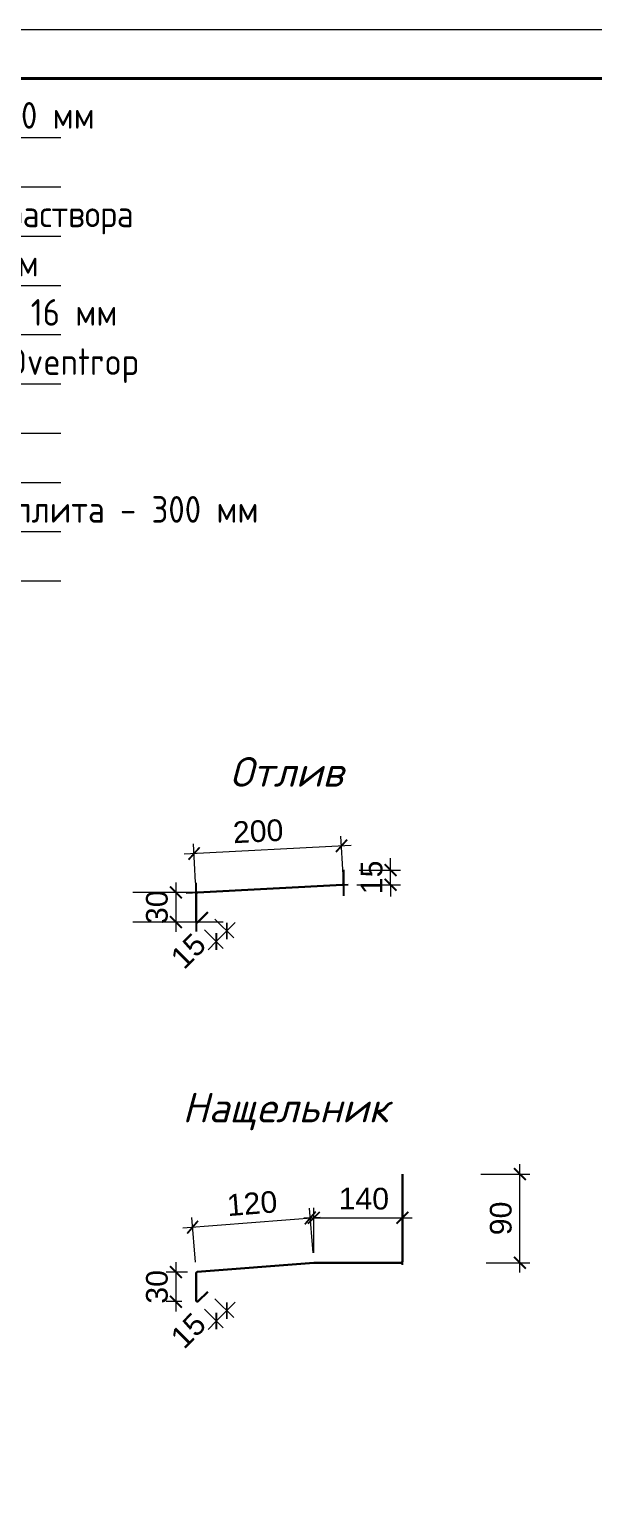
# Model space of a CAD drawing. Header units: millimetres. Extents: x 854812 to 1164625, y 589925 to 823301.
# Drawn here: x 1093852 to 1099588, y 636730 to 651626 of the extents above; entities that cross this region are included whole.
import ezdxf
from ezdxf.enums import TextEntityAlignment as Align

# ---------------------------------------------------------------- set-up
doc = ezdxf.new("R2010")
doc.units = ezdxf.units.MM
doc.layers.get('Defpoints').update_dxf_attribs({"color": 40})
for name, color, linetype, lineweight in [('Text', 7, 'Continuous', 15), ('стены', 172, 'Continuous', 30), ('текст', 7, 'Continuous', 13), ('УКАЗАТЕЛЬ', 6, 'Continuous', 13), ('ФАСАД', 7, 'Continuous', 13)]:
    doc.layers.add(name, color=color, linetype=linetype, lineweight=lineweight)
doc.styles.add('GOST 2.304', font='isocpeur.ttf', dxfattribs={"width": 0.9})
doc.styles.add('SAA-1', font='arial.ttf')
doc.styles.get("Standard").update_dxf_attribs({"font": 'arial.ttf'})
doc.styles.add('Ок1', font='isocpeur.ttf', dxfattribs={"oblique": 15})
doc.styles.add('Оксана', font='arial.ttf')
doc.dimstyles.new('м10_1', dxfattribs={"dimscale": 100, "dimtxt": 2.2, "dimasz": 1.2, "dimexe": 1, "dimexo": 1, "dimgap": 0.8, "dimtad": 1, "dimdec": 0, "dimlfac": 0.1, "dimzin": 0, "dimdsep": 46, "dimtxsty": 'SAA-1', "dimblk": 'ARCHTICK', "dimcen": 0.09, "dimdle": 1, "dimclrd": 256, "dimclre": 256, "dimclrt": 7, "dimadec": 0, "dimazin": 0, "dimtfac": 1, "dimtdec": 0, "dimtmove": 0, "dimatfit": 3, "dimldrblk": 'ARCHTICK', "dimfxl": 100, "dimtolj": 1, "dimtzin": 0, "dimlwd": 5, "dimlwe": 5, "dimarcsym": 1})

# ---------------------------------------------------------------- blocks, each defined once
blk = doc.blocks.new('*U8')
at = {"color": 7, "linetype": 'Continuous', "lineweight": 0}
blk.add_lwpolyline([(-420, 297), (0, 297), (0, 0), (-420, 0)], close=True, dxfattribs=at)
at = {"color": 7, "linetype": 'Continuous', "lineweight": 40}
blk.add_lwpolyline([(-400, 292), (-5, 292), (-5, 5), (-400, 5)], close=True, dxfattribs=at)
at = {"color": 7, "style": 'Оксана', "flags": 8}
for tag, height, p in [('НАИМЕНОВАНИЕ_ОБЪЕКТА_СТРОИТЕЛЬСТВА', 2.71, (-64.88, 42.01)), ('НАИМЕНОВАНИЕ_ЧЕРТЕЖА', 2.86, (-88.9, 11.79))]:
    blk.add_attdef(tag, text='', height=height, dxfattribs=at).set_placement(p, align=Align.MIDDLE_CENTER)
at = {"color": 7, "linetype": 'Continuous', "lineweight": 20, "style": 'Оксана', "flags": 8}
blk.add_attdef('ИНВ.№ПОДЛ.', text='', height=2.5, rotation=90, dxfattribs=at).set_placement((-403.5, 17.5), align=Align.MIDDLE_CENTER)
for tag, height, p in [('НАИМЕНОВАНИЕ_СООРУЖЕНИЯ', 3.57, (-91.21, 26.62)), ('ОРГАНИЗАЦИЯ/ЛИЦЕНЗИЯ', 2.29, (-29.74, 11.97))]:
    blk.add_attdef(tag, text='', height=height, dxfattribs=at).set_placement(p, align=Align.MIDDLE_CENTER)
at = {"color": 7, "linetype": 'Continuous', "lineweight": 20, "flags": 8}
for tag, p in [('---------------------------------------------------', (-210, 5)), ('--------------------------------------------------', (-210, -2))]:
    blk.add_attdef(tag, text='', height=0.143, dxfattribs=at).set_placement(p, align=Align.TOP_LEFT)
at = {"layer": 'Text', "color": 7, "linetype": 'Continuous', "lineweight": 20, "style": 'GOST 2.304', "width": 0.9, "flags": 8}
blk.add_attdef('ОБОЗНАЧЕНИЕ_ДОКУМЕНТА', text='', height=4.29, dxfattribs=at).set_placement((-65.21, 54.98), align=Align.MIDDLE_CENTER)
at = {"layer": 'Text', "color": 7, "style": 'GOST 2.304', "width": 0.9, "flags": 8}
for tag, p in [('СТАДИЯ', (-47.5, 25)), ('ЛИСТ', (-32.5, 25)), ('ЛИСТОВ', (-15, 25))]:
    blk.add_attdef(tag, text='', height=2.86, dxfattribs=at).set_placement(p, align=Align.MIDDLE_CENTER)
blk = doc.blocks.new('_ArchTick')
at = {"color": 0, "linetype": 'ByBlock', "const_width": 0.15}
blk.add_lwpolyline([(-0.5, -0.5), (0.5, 0.5)], dxfattribs=at)
blk = doc.blocks.new('*D1107')
at = {"layer": 'Defpoints', "color": 0}
for p in [(1095560, 642864), (1095342, 642563), (1095501, 642563)]:
    blk.add_point(p, dxfattribs=at)
at = {"layer": 'ФАСАД', "lineweight": 5}
for p, q in [((1095342, 642964), (1095342, 642463)), ((1095460, 642864), (1095242, 642864)), ((1095401, 642563), (1095242, 642563))]:
    blk.add_line(p, q, dxfattribs=at)
at = {"layer": 'ФАСАД', "lineweight": 5, "xscale": 120, "yscale": 120, "zscale": 120}
for p, rotation in [((1095342, 642864), 90), ((1095342, 642563), 270)]:
    blk.add_blockref('_ArchTick', p, dxfattribs=dict(at, rotation=rotation))
at = {"layer": 'ФАСАД', "color": 7, "insert": (1095150, 642714), "char_height": 220, "attachment_point": 5, "rotation": 90, "style": 'SAA-1'}
blk.add_mtext('\\A1;30', dxfattribs=at)
blk = doc.blocks.new('*D1108')
at = {"layer": 'Defpoints', "color": 0}
for p in [(1097104, 643092), (1097524, 643092), (1097081, 642942)]:
    blk.add_point(p, dxfattribs=at)
at = {"layer": 'ФАСАД', "lineweight": 5}
for p, q in [((1097524, 643092), (1097524, 643212)), ((1097204, 643092), (1097624, 643092)), ((1097524, 642942), (1097524, 643092)), ((1097181, 642942), (1097624, 642942)), ((1097524, 642942), (1097524, 642822))]:
    blk.add_line(p, q, dxfattribs=at)
at = {"layer": 'ФАСАД', "lineweight": 5, "xscale": 120, "yscale": 120, "zscale": 120}
for p, rotation in [((1097524, 643092), 270), ((1097524, 642942), 90)]:
    blk.add_blockref('_ArchTick', p, dxfattribs=dict(at, rotation=rotation))
at = {"layer": 'ФАСАД', "color": 7, "insert": (1097332, 643017), "char_height": 220, "attachment_point": 5, "rotation": 90, "style": 'SAA-1'}
blk.add_mtext('\\A1;15', dxfattribs=at)
blk = doc.blocks.new('*D1109')
at = {"layer": 'Defpoints', "color": 0}
for p in [(1095527, 643259), (1097046, 642942), (1095548, 642864)]:
    blk.add_point(p, dxfattribs=at)
at = {"layer": 'ФАСАД', "lineweight": 5}
for p, q in [((1095543, 642964), (1095522, 643359)), ((1097041, 643042), (1097020, 643437)), ((1097125, 643342), (1095427, 643254))]:
    blk.add_line(p, q, dxfattribs=at)
at = {"layer": 'ФАСАД', "lineweight": 5, "xscale": 120, "yscale": 120, "zscale": 120}
for p, rotation in [((1097025, 643337), 2.993164084552608), ((1095527, 643259), 182.9931640845527)]:
    blk.add_blockref('_ArchTick', p, dxfattribs=dict(at, rotation=rotation))
at = {"layer": 'ФАСАД', "color": 7, "insert": (1096178, 643485), "char_height": 220, "attachment_point": 5, "rotation": 2.9932, "style": 'SAA-1'}
blk.add_mtext('\\A1;200', dxfattribs=at)
blk = doc.blocks.new('*D1110')
at = {"layer": 'Defpoints', "color": 0}
for p in [(1095668, 642663), (1095562, 642557), (1095753, 642366)]:
    blk.add_point(p, dxfattribs=at)
at = {"layer": 'ФАСАД', "lineweight": 5}
for p, q in [((1095633, 642486), (1095824, 642296)), ((1095739, 642592), (1095930, 642402)), ((1095859, 642473), (1095753, 642366)), ((1095859, 642473), (1095944, 642558)), ((1095753, 642366), (1095669, 642281))]:
    blk.add_line(p, q, dxfattribs=at)
at = {"layer": 'ФАСАД', "lineweight": 5, "xscale": 120, "yscale": 120, "zscale": 120}
for p, rotation in [((1095753, 642366), 45.09876526864026), ((1095859, 642473), 225.0987652686402)]:
    blk.add_blockref('_ArchTick', p, dxfattribs=dict(at, rotation=rotation))
at = {"layer": 'ФАСАД', "color": 7, "insert": (1095468, 642270), "char_height": 220, "attachment_point": 5, "rotation": 45.0988, "style": 'SAA-1'}
blk.add_mtext('\\A1;15', dxfattribs=at)
blk = doc.blocks.new('*D1111')
at = {"layer": 'Defpoints', "color": 0}
for p in [(1095560, 639011), (1095342, 638710), (1095501, 638710)]:
    blk.add_point(p, dxfattribs=at)
at = {"layer": 'ФАСАД', "lineweight": 5}
for p, q in [((1095342, 639111), (1095342, 638610)), ((1095460, 639011), (1095242, 639011)), ((1095401, 638710), (1095242, 638710))]:
    blk.add_line(p, q, dxfattribs=at)
at = {"layer": 'ФАСАД', "lineweight": 5, "xscale": 120, "yscale": 120, "zscale": 120}
for p, rotation in [((1095342, 639011), 90), ((1095342, 638710), 270)]:
    blk.add_blockref('_ArchTick', p, dxfattribs=dict(at, rotation=rotation))
at = {"layer": 'ФАСАД', "color": 7, "insert": (1095150, 638860), "char_height": 220, "attachment_point": 5, "rotation": 90, "style": 'SAA-1'}
blk.add_mtext('\\A1;30', dxfattribs=at)
blk = doc.blocks.new('*D1112')
at = {"layer": 'Defpoints', "color": 0}
for p in [(1098341, 640005), (1098838, 640005), (1098394, 639105)]:
    blk.add_point(p, dxfattribs=at)
at = {"layer": 'ФАСАД', "lineweight": 5}
for p, q in [((1098838, 639005), (1098838, 640105)), ((1098441, 640005), (1098938, 640005)), ((1098494, 639105), (1098938, 639105))]:
    blk.add_line(p, q, dxfattribs=at)
at = {"layer": 'ФАСАД', "lineweight": 5, "xscale": 120, "yscale": 120, "zscale": 120}
for p, rotation in [((1098838, 640005), 90), ((1098838, 639105), 270)]:
    blk.add_blockref('_ArchTick', p, dxfattribs=dict(at, rotation=rotation))
at = {"layer": 'ФАСАД', "color": 7, "insert": (1098645, 639555), "char_height": 220, "attachment_point": 5, "rotation": 90, "style": 'SAA-1'}
blk.add_mtext('\\A1;90', dxfattribs=at)
blk = doc.blocks.new('*D1113')
at = {"layer": 'Defpoints', "color": 0}
for p in [(1095668, 638809), (1095562, 638703), (1095753, 638513)]:
    blk.add_point(p, dxfattribs=at)
at = {"layer": 'ФАСАД', "lineweight": 5}
for p, q in [((1095739, 638739), (1095930, 638549)), ((1095633, 638633), (1095824, 638443)), ((1095859, 638619), (1095753, 638513)), ((1095859, 638619), (1095944, 638704)), ((1095753, 638513), (1095669, 638428))]:
    blk.add_line(p, q, dxfattribs=at)
at = {"layer": 'ФАСАД', "lineweight": 5, "xscale": 120, "yscale": 120, "zscale": 120}
for p, rotation in [((1095753, 638513), 45.09876526864026), ((1095859, 638619), 225.0987652686402)]:
    blk.add_blockref('_ArchTick', p, dxfattribs=dict(at, rotation=rotation))
at = {"layer": 'ФАСАД', "color": 7, "insert": (1095468, 638416), "char_height": 220, "attachment_point": 5, "rotation": 45.0988, "style": 'SAA-1'}
blk.add_mtext('\\A1;15', dxfattribs=at)
blk = doc.blocks.new('*D1114')
at = {"layer": 'Defpoints', "color": 0}
for p in [(1096708, 639560), (1096744, 639105), (1095548, 639011)]:
    blk.add_point(p, dxfattribs=at)
at = {"layer": 'ФАСАД', "lineweight": 5}
for p, q in [((1096736, 639205), (1096700, 639660)), ((1095412, 639458), (1096808, 639568)), ((1095540, 639110), (1095504, 639565))]:
    blk.add_line(p, q, dxfattribs=at)
at = {"layer": 'ФАСАД', "lineweight": 5, "xscale": 120, "yscale": 120, "zscale": 120}
for p, rotation in [((1096708, 639560), 4.517180419999109), ((1095512, 639466), 184.5171804199991)]:
    blk.add_blockref('_ArchTick', p, dxfattribs=dict(at, rotation=rotation))
at = {"layer": 'ФАСАД', "color": 7, "insert": (1096116, 639706), "char_height": 220, "attachment_point": 5, "rotation": 4.5172, "style": 'SAA-1'}
blk.add_mtext('\\A1;120', dxfattribs=at)
blk = doc.blocks.new('*D1115')
at = {"layer": 'Defpoints', "color": 0}
for p in [(1097644, 639561), (1096744, 639105), (1097644, 639105)]:
    blk.add_point(p, dxfattribs=at)
at = {"layer": 'ФАСАД', "lineweight": 5}
for p, q in [((1096744, 639205), (1096744, 639661)), ((1097644, 639205), (1097644, 639661)), ((1096644, 639561), (1097744, 639561))]:
    blk.add_line(p, q, dxfattribs=at)
at = {"layer": 'ФАСАД', "lineweight": 5, "xscale": 120, "yscale": 120, "zscale": 120, "rotation": 180}
blk.add_blockref('_ArchTick', (1096744, 639561), dxfattribs=at)
at = {"layer": 'ФАСАД', "lineweight": 5, "xscale": 120, "yscale": 120, "zscale": 120}
blk.add_blockref('_ArchTick', (1097644, 639561), dxfattribs=at)
at = {"layer": 'ФАСАД', "color": 7, "insert": (1097252, 639754), "char_height": 220, "attachment_point": 5, "style": 'SAA-1'}
blk.add_mtext('\\A1;140', dxfattribs=at)

msp = doc.modelspace()

# ---------------------------------------------------------------- linework, layer by layer
at = {"layer": 'Defpoints'}
for p, q in [((1095446.5, 642858.6, -931.5), (1097094, 642944.7, -931.5)), ((1095547.9, 642774.5, -931.5), (1095547.9, 642962.2, -931.5)), ((1097046, 643014.7, -931.5), (1097046, 642828.3, -931.5)), ((1095625, 642622.5, -931.5), (1095547.9, 642545.1, -931.5)), ((1095547.9, 642590.8, -931.5), (1095547.9, 642469.2, -931.5)), ((1097644.3, 639083.1, -931.5), (1097644.3, 639177.7, -931.5))]:
    msp.add_line(p, q, dxfattribs=at)
at = {"layer": 'стены', "elevation": -931.5}
for points in [[(1097033.8, 642941.6), (1097033.8, 642941.6, 0.4199856), (1097045.9, 642955.3), (1097045.9, 643092.2)], [(1095666.8, 642664.3), (1095569.8, 642567, -0.6688022), (1095547.9, 642576), (1095547.9, 642851.8, -0.3989941), (1095560.1, 642864.5), (1097033.8, 642941.6)], [(1095547.9, 638998.8, -0.3933658), (1095559.7, 639011.5), (1096744.2, 639105.1), (1097631.5, 639105.1), (1097631.5, 639105.1, 0.4354351), (1097644.2, 639118.8), (1097644.2, 640005.1)], [(1095666.8, 638811.1), (1095569.8, 638713.7, -0.6688022), (1095547.9, 638722.7), (1095547.9, 638998.9)]]:
    msp.add_lwpolyline(points, format="xyb", dxfattribs=at)
at = {"layer": 'УКАЗАТЕЛЬ', "color": 7, "ltscale": 0.4}
for p, q in [((1088589, 650526.9, -0.1), (1094172.6, 650526.9, -0.1)), ((1088589, 650026.9, -0.1), (1094172.6, 650026.9, -0.1)), ((1088589, 649526.9, -0.1), (1094172.6, 649526.9, -0.1)), ((1088589, 649026.9, -0.1), (1094172.6, 649026.9, -0.1)), ((1088589, 648526.9, -0.1), (1094172.6, 648526.9, -0.1)), ((1088589, 648026.9, -0.1), (1094172.6, 648026.9, -0.1)), ((1088589, 647526.9, -0.1), (1094172.6, 647526.9, -0.1)), ((1088589, 647026.9, -0.1), (1094172.6, 647026.9, -0.1)), ((1088589, 646526.9, -0.1), (1094172.6, 646526.9, -0.1)), ((1088589, 646026.9, -0.1), (1094172.6, 646026.9, -0.1))]:
    msp.add_line(p, q, dxfattribs=at)
at = {"layer": 'ФАСАД'}
for p, q in [((1095547.9, 642863.9, -931.5), (1094903.1, 642863.9, -931.5)), ((1095821, 642563.2, -931.5), (1094903.1, 642563.2, -931.5))]:
    msp.add_line(p, q, dxfattribs=at)

# ---------------------------------------------------------------- block references
at = {"ltscale": 130, "xscale": 100, "yscale": 100, "zscale": 100}
msp.add_blockref('*U8', (1114553.9, 621926.2), dxfattribs=at)

# ---------------------------------------------------------------- texts
at = {"layer": 'Text', "color": 7, "ltscale": 64.565217, "style": 'GOST 2.304', "width": 0.9}
for s, p in [('Керамогранитная плитка 300*300 мм  ', (1088701.1, 650617.9, -0.1)), ('Стяжка из цементно-песчаного раствора ', (1088701.1, 649617.9, -0.1)), ('марки М 300 класс В22.5 - 70 мм ', (1088701.1, 649117.9, -0.1)), ('Полиэтиленовые трубы PE-Xc %%C 16 мм ', (1088701.1, 648617.9, -0.1)), ('Монтажные маты с бобышками Oventrop', (1088701.1, 648117.9, -0.1)), ('Монолитная фундаментная ж/б плита - 300 мм ', (1088701.1, 646617.9, -0.1))]:
    msp.add_text(s, height=270, dxfattribs=at).set_placement(p)
at = {"layer": 'текст', "color": 7, "ltscale": 64.565217, "char_height": 300, "width": 2108.698, "attachment_point": 4, "style": 'Ок1'}
for s, insert in [('\\pi487.3,t506.05;{\\fISOCPEUR|b0|i1|c204|p34;\\Q0;\\W1;\\C256;Отлив }', (1095401.7, 644087.8, -931.5)), ('\\pi5.4854,t24.235;{\\fISOCPEUR|b0|i1|c204|p34;\\Q0;\\W1;\\C256;Нащельник}', (1095401.7, 640639.5, -931.5))]:
    msp.add_mtext(s, dxfattribs=dict(at, insert=insert))

# ---------------------------------------------------------------- dimensions: what is measured, and where the dimension line sits
at = {"layer": 'ФАСАД'}
dim = msp.add_linear_dim(base=(1095527.3, 643258.9, -931.5), p1=(1097046, 642942.2, -931.5), p2=(1095547.9, 642863.9, -931.5), angle=182.99316, text='200', dimstyle='м10_1', dxfattribs=at)
dim.commit()
dim.dimension.update_dxf_attribs({"geometry": '*D1109', "text_midpoint": (1096188, 643293.4, -931.5), "dimtype": 161})
for base, p1, p2, angle, picture, middle, dimtype in [((1097524.5, 643092.2, -931.5), (1097080.9, 642942.2, -931.5), (1097104, 643092.2, -931.5), 90, '*D1108', (1097524.5, 643017.2, -931.5), 160), ((1095341.9, 642563.2, -931.5), (1095560.1, 642863.9, -931.5), (1095501, 642563.2, -931.5), 90, '*D1107', (1095341.9, 642713.6, -931.5), 160), ((1096708.3, 639560.3, -931.5), (1095547.9, 639010.6, -931.5), (1096744.2, 639105.1, -931.5), 4.51718, '*D1114', (1096131.5, 639514.7, -931.5), 161), ((1095341.9, 638710, -931.5), (1095560.1, 639010.6, -931.5), (1095501, 638710, -931.5), 90, '*D1111', (1095341.9, 638860.3, -931.5), 160)]:
    dim = msp.add_linear_dim(base=base, p1=p1, p2=p2, angle=angle, dimstyle='м10_1', dxfattribs=at)
    dim.commit()
    dim.dimension.update_dxf_attribs({"geometry": picture, "text_midpoint": middle, "dimtype": dimtype})
for base, p1, p2, picture, middle in [((1095753.3, 642366.4, -931.5), (1095668.4, 642662.8, -931.5), (1095562.5, 642556.5, -931.5), '*D1110', (1095468.4, 642269.6, -931.5)), ((1095753.3, 638513.1, -931.5), (1095668.4, 638809.5, -931.5), (1095562.5, 638703.2, -931.5), '*D1113', (1095468.4, 638416.3, -931.5))]:
    dim = msp.add_linear_dim(base=base, p1=p1, p2=p2, angle=225.09877, dimstyle='м10_1', override={"dimtmove": 2}, dxfattribs=at)
    dim.commit()
    dim.dimension.update_dxf_attribs({"geometry": picture, "text_midpoint": middle, "dimtype": 161})
dim = msp.add_linear_dim(base=(1098837.7, 640005.1, -931.5), p1=(1098394.1, 639105.1, -931.5), p2=(1098340.9, 640005.1, -931.5), angle=90, dimstyle='м10_1', dxfattribs=at)
dim.commit()
dim.dimension.update_dxf_attribs({"geometry": '*D1112', "text_midpoint": (1098645.4, 639555.1, -931.5)})
dim = msp.add_linear_dim(base=(1097644.2, 639561.3, -931.5), p1=(1096744.2, 639105.1, -931.5), p2=(1097644.2, 639105.1, -931.5), text='140', dimstyle='м10_1', dxfattribs=at)
dim.commit()
dim.dimension.update_dxf_attribs({"geometry": '*D1115', "text_midpoint": (1097251.5, 639561.3, -931.5), "dimtype": 160})

doc.saveas('drawing.dxf')
